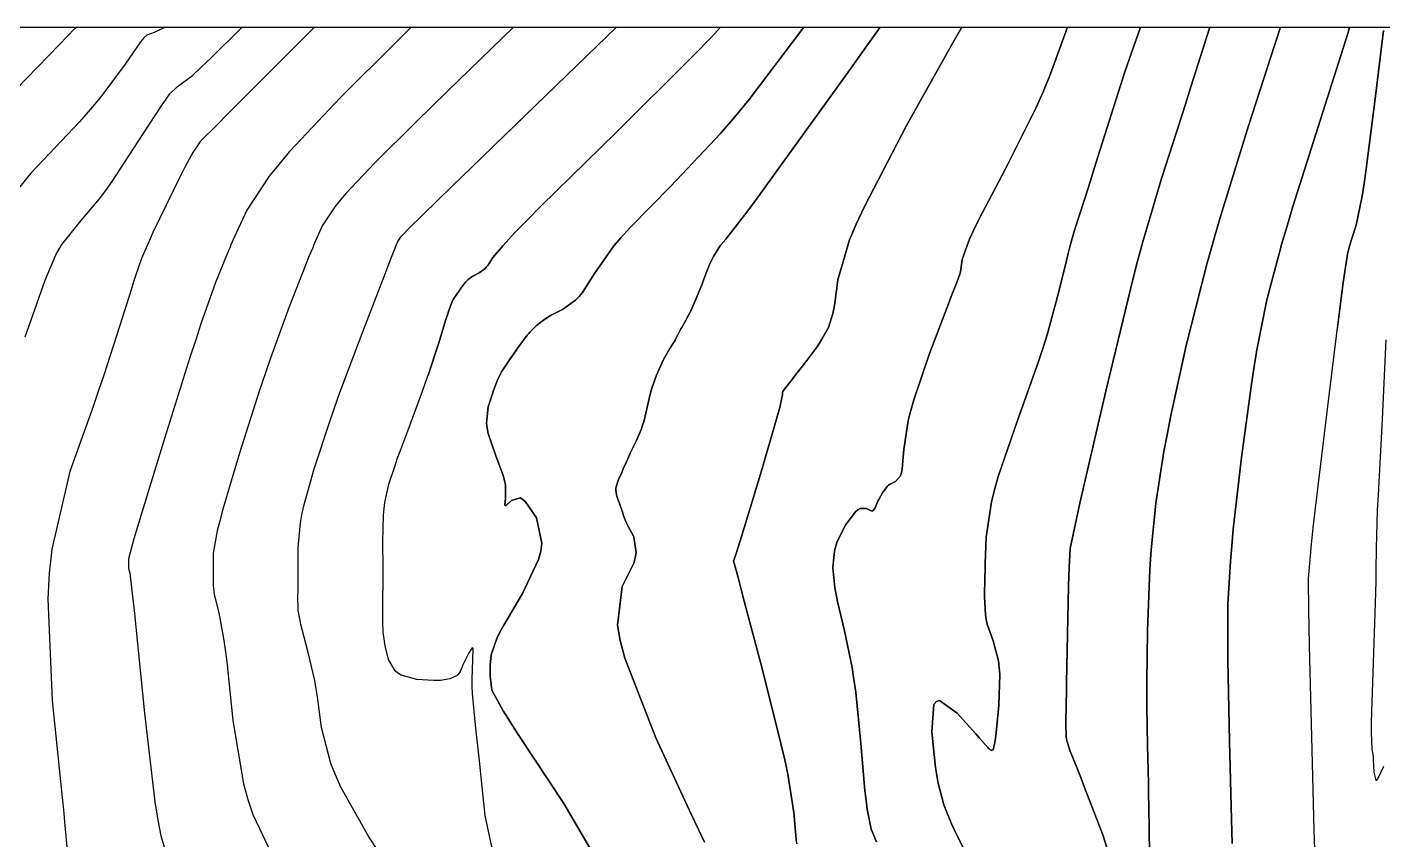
# Model space of a CAD drawing. Header units: metres. Extents: x 837117 to 838479, y 1189012 to 1191015.
# Drawn here: x 837795.2 to 837881.3, y 1190962.3 to 1191013.9 of the extents above; entities that cross this region are included whole.
import ezdxf

# ---------------------------------------------------------------- set-up
doc = ezdxf.new("R2010")
doc.units = ezdxf.units.M
doc.header["$LTSCALE"] = 0.3
for name, color, linetype in [('COTAS 10', 1, 'Continuous'), ('COTAS INT', 252, 'Continuous'), ('MARCO IMP', 130, 'Continuous')]:
    doc.layers.add(name, color=color, linetype=linetype)

msp = doc.modelspace()

# ---------------------------------------------------------------- linework, layer by layer
at = {"layer": 'COTAS 10'}
for points in [[(837795.083, 1190994.206), (837795.447, 1190995.224), (837796.351, 1190997.804), (837797.042, 1190999.413), (837797.272, 1190999.819), (837797.386, 1191000), (837797.518, 1191000.209), (837798.547, 1191001.473), (837799.811, 1191002.962), (837800.205, 1191003.492), (837800.619, 1191004.073), (837802.273, 1191006.601), (837803.738, 1191008.878), (837804.032, 1191009.301), (837804.278, 1191009.635), (837804.763, 1191010.095), (837805.708, 1191010.807), (837806.243, 1191011.301), (837806.898, 1191011.922), (837808.87, 1191013.872)], [(837824.755, 1190961.647), (837824.3, 1190963.83), (837824.061, 1190966.058), (837823.993, 1190966.678), (837823.925, 1190967.3), (837823.676, 1190969.559), (837823.496, 1190971.577), (837823.472, 1190972.047), (837823.459, 1190972.479), (837823.505, 1190973.719), (837823.535, 1190974.381), (837823.511, 1190974.449), (837823.474, 1190974.466), (837823.225, 1190974.111), (837822.941, 1190973.521), (837822.881, 1190973.39), (837822.83, 1190973.273), (837822.714, 1190972.971), (837822.575, 1190972.77), (837822.509, 1190972.718), (837822.432, 1190972.668), (837822.054, 1190972.498), (837821.457, 1190972.396), (837821.241, 1190972.388), (837821.004, 1190972.389), (837819.963, 1190972.467), (837818.965, 1190972.742), (837818.755, 1190972.868), (837818.574, 1190973.015), (837818.157, 1190973.725), (837817.966, 1190974.51), (837817.926, 1190974.704), (837817.893, 1190974.888), (837817.821, 1190975.469), (837817.799, 1190976.091), (837817.796, 1190976.3), (837817.795, 1190976.526), (837817.803, 1190977.478), (837817.814, 1190978.693), (837817.815, 1190979.085), (837817.814, 1190979.502), (837817.803, 1190981.208), (837817.847, 1190982.901), (837817.882, 1190983.309), (837817.927, 1190983.691), (837818.17, 1190984.853), (837818.571, 1190986.053), (837818.715, 1190986.459), (837818.875, 1190986.896), (837819.571, 1190988.743), (837820.321, 1190990.762), (837820.513, 1190991.309), (837820.7, 1190991.85), (837821.321, 1190993.76), (837821.804, 1190995.304), (837821.903, 1190995.615), (837821.988, 1190995.876), (837822.171, 1190996.395), (837822.271, 1190996.592), (837822.304, 1190996.648), (837822.339, 1190996.705), (837822.485, 1190996.921), (837822.636, 1190997.131), (837822.675, 1190997.185), (837822.712, 1190997.238), (837822.833, 1190997.414), (837822.96, 1190997.58), (837823.001, 1190997.627), (837823.043, 1190997.673), (837823.216, 1190997.845), (837823.437, 1190998.016), (837823.511, 1190998.063), (837823.589, 1190998.11), (837823.916, 1190998.279), (837824.267, 1190998.529), (837824.361, 1190998.628), (837824.453, 1190998.739), (837824.775, 1190999.246), (837825.441, 1191000), (837826.164, 1191000.819), (837826.928, 1191001.602), (837827.858, 1191002.536), (837832.587, 1191007.162), (837837.569, 1191012.108), (837838.657, 1191013.243), (837839.242, 1191013.872), (837838.657, 1191013.243), (837837.569, 1191012.108), (837832.587, 1191007.162), (837827.858, 1191002.536), (837826.928, 1191001.602), (837826.164, 1191000.819), (837825.441, 1191000), (837824.775, 1190999.246), (837824.453, 1190998.739), (837824.361, 1190998.628), (837824.267, 1190998.529), (837823.916, 1190998.279), (837823.589, 1190998.11), (837823.511, 1190998.063), (837823.437, 1190998.016), (837823.216, 1190997.845), (837823.043, 1190997.673), (837823.001, 1190997.627), (837822.96, 1190997.58), (837822.833, 1190997.414), (837822.712, 1190997.238), (837822.675, 1190997.185), (837822.636, 1190997.131), (837822.485, 1190996.921), (837822.339, 1190996.705), (837822.304, 1190996.648), (837822.271, 1190996.592), (837822.171, 1190996.395), (837821.988, 1190995.876), (837821.903, 1190995.615), (837821.804, 1190995.304), (837821.321, 1190993.76), (837820.7, 1190991.85)], [(837855.104, 1190960.874), (837854.275, 1190962.5), (837854.083, 1190962.904), (837853.906, 1190963.288), (837853.403, 1190964.505), (837853.045, 1190965.876), (837852.96, 1190966.358), (837852.882, 1190966.883), (837852.652, 1190969.145), (837852.784, 1190970.877), (837852.935, 1190971.067), (837853.135, 1190971.133), (837854.268, 1190970.326), (837855.45, 1190969.005), (837855.68, 1190968.746), (837855.868, 1190968.534), (837856.199, 1190968.154), (837856.257, 1190968.083), (837856.274, 1190968.065), (837856.291, 1190968.049), (837856.354, 1190967.997), (837856.424, 1190967.971), (837856.445, 1190967.97), (837856.467, 1190967.973), (837856.551, 1190968.005), (837856.659, 1190968.47), (837856.696, 1190968.744), (837856.735, 1190969.082), (837856.9, 1190970.829), (837856.957, 1190972.769), (837856.927, 1190973.228), (837856.879, 1190973.654), (837856.54, 1190974.913), (837856.171, 1190975.973), (837856.103, 1190976.274), (837856.05, 1190976.579), (837855.984, 1190977.707), (837856.019, 1190978.987), (837856.03, 1190979.388), (837856.042, 1190979.808), (837856.091, 1190981.493), (837856.429, 1190983.733), (837856.622, 1190984.504), (837856.86, 1190985.341), (837858.08, 1190988.905), (837859.396, 1190992.574), (837859.695, 1190993.476), (837859.964, 1190994.329), (837860.699, 1190997), (837861.191, 1190999.048), (837861.308, 1190999.509), (837861.416, 1190999.924), (837861.438, 1191000), (837861.735, 1191001.036), (837862.382, 1191003.063), (837862.696, 1191004.054), (837863.07, 1191005.232), (837864.906, 1191011.036), (837865.902, 1191013.872), (837864.906, 1191011.036), (837863.07, 1191005.232), (837862.696, 1191004.054), (837862.382, 1191003.063), (837861.735, 1191001.036), (837861.438, 1191000), (837861.416, 1190999.924), (837861.308, 1190999.509), (837861.191, 1190999.048), (837860.699, 1190997), (837859.964, 1190994.329), (837859.695, 1190993.476), (837859.396, 1190992.574), (837858.08, 1190988.905), (837856.86, 1190985.341), (837856.622, 1190984.504), (837856.429, 1190983.733), (837856.091, 1190981.493), (837856.042, 1190979.808), (837856.03, 1190979.388), (837856.019, 1190978.987), (837855.984, 1190977.707), (837856.05, 1190976.579), (837856.103, 1190976.274), (837856.171, 1190975.973), (837856.54, 1190974.913), (837856.879, 1190973.654), (837856.927, 1190973.228), (837856.957, 1190972.769), (837856.9, 1190970.829), (837856.735, 1190969.082), (837856.696, 1190968.744), (837856.659, 1190968.47), (837856.551, 1190968.005), (837856.467, 1190967.973), (837856.445, 1190967.97), (837856.424, 1190967.971), (837856.354, 1190967.997), (837856.291, 1190968.049), (837856.274, 1190968.065), (837856.257, 1190968.083), (837856.199, 1190968.154), (837855.868, 1190968.534), (837855.68, 1190968.746), (837855.45, 1190969.005), (837854.268, 1190970.326), (837853.135, 1190971.133), (837852.935, 1190971.067), (837852.784, 1190970.877), (837852.652, 1190969.145), (837852.882, 1190966.883), (837852.96, 1190966.358), (837853.045, 1190965.876), (837853.403, 1190964.505), (837853.906, 1190963.288), (837854.083, 1190962.904), (837854.275, 1190962.5), (837855.104, 1190960.874)], [(837881.47, 1190994.016), (837881.229, 1190988.984), (837880.977, 1190984.184), (837880.931, 1190983.217), (837880.895, 1190982.407), (837880.853, 1190980.789), (837880.842, 1190979.411), (837880.826, 1190978.751), (837880.805, 1190977.972), (837880.68, 1190974.153), (837880.566, 1190970.414), (837880.55, 1190969.684), (837880.543, 1190969.086), (837880.574, 1190968.03), (837880.643, 1190967.691), (837880.659, 1190967.545), (837880.673, 1190967.376), (837880.714, 1190966.581), (837880.83, 1190966.066), (837880.892, 1190966.075), (837880.967, 1190966.15), (837881.347, 1190966.967)]]:
    msp.add_lwpolyline(points, dxfattribs=at)
at = {"layer": 'COTAS INT'}
for points in [[(837803.994, 1191013.872), (837803.287, 1191013.535), (837802.807, 1191013.371), (837802.618, 1191013.184), (837802.406, 1191012.936), (837801.437, 1191011.527), (837799.835, 1191009.365), (837799.223, 1191008.642), (837798.538, 1191007.865), (837795.456, 1191004.608), (837792.237, 1191000.653)], [(837798.317, 1191013.872), (837798.242, 1191013.792), (837797.266, 1191012.768), (837792.365, 1191007.743)], [(837813.452, 1191013.872), (837812.928, 1191013.344), (837808.726, 1191009.124), (837807.923, 1191008.319), (837807.276, 1191007.673), (837806.24, 1191006.656), (837806.153, 1191006.549), (837806.045, 1191006.387), (837805.742, 1191005.908), (837805.254, 1191005.032), (837805.077, 1191004.692), (837804.883, 1191004.309), (837804.032, 1191002.572), (837803.206, 1191000.828), (837803.027, 1191000.44), (837802.87, 1191000.094), (837802.83, 1191000), (837802.484, 1190999.188), (837802.121, 1190998.138), (837801.978, 1190997.7), (837801.818, 1190997.199), (837801.086, 1190994.861), (837800.085, 1190991.778), (837799.755, 1190990.807), (837799.402, 1190989.786), (837797.935, 1190985.673), (837796.777, 1190980.74), (837796.62, 1190979.201), (837796.532, 1190977.586), (837796.805, 1190971.13), (837797.403, 1190965.37), (837797.521, 1190964.194), (837797.618, 1190963.201), (837797.796, 1190961.13)], [(837819.598, 1191013.872), (837819.515, 1191013.79), (837818.643, 1191012.926), (837815.117, 1191009.401), (837811.876, 1191005.968), (837811.185, 1191005.162), (837810.583, 1191004.418), (837809.154, 1191002.249), (837808.335, 1191000.473), (837808.128, 1191000), (837808.118, 1190999.976), (837807.905, 1190999.477), (837807.171, 1190997.656), (837806.248, 1190995.031), (837805.916, 1190994.025), (837805.551, 1190992.898), (837803.955, 1190987.821), (837802.498, 1190983.07), (837802.22, 1190982.149), (837801.996, 1190981.398), (837801.643, 1190980.111), (837801.644, 1190979.954), (837801.644, 1190979.879), (837801.643, 1190979.767), (837801.642, 1190979.679), (837801.642, 1190979.659), (837801.643, 1190979.639), (837801.645, 1190979.582), (837801.659, 1190979.499), (837801.667, 1190979.463), (837801.677, 1190979.422), (837801.728, 1190979.229), (837801.908, 1190977.723), (837802, 1190976.855), (837802.11, 1190975.791), (837802.66, 1190970.319), (837803.326, 1190964.686), (837803.51, 1190963.521), (837803.694, 1190962.527), (837804.355, 1190960.359)], [(837826.091, 1191013.872), (837821.881, 1191009.781), (837820.872, 1191008.795), (837819.944, 1191007.885), (837817.278, 1191005.241), (837815.471, 1191003.328), (837815.085, 1191002.878), (837814.75, 1191002.463), (837813.953, 1191001.254), (837813.402, 1191000), (837813.345, 1190999.87), (837813.128, 1190999.344), (837812.891, 1190998.757), (837811.859, 1190996.124), (837810.662, 1190992.852), (837810.321, 1190991.863), (837809.976, 1190990.837), (837808.693, 1190986.832), (837807.641, 1190983.277), (837807.441, 1190982.536), (837807.28, 1190981.899), (837807.029, 1190980.477), (837807.034, 1190979.803), (837807.034, 1190979.484), (837807.03, 1190979.004), (837807.026, 1190978.628), (837807.027, 1190978.539), (837807.028, 1190978.456), (837807.037, 1190978.211), (837807.099, 1190977.855), (837807.134, 1190977.703), (837807.176, 1190977.528), (837807.392, 1190976.7), (837807.69, 1190975.055), (837807.784, 1190974.365), (837807.883, 1190973.573), (837808.283, 1190969.865), (837808.956, 1190965.831), (837809.227, 1190964.834), (837809.535, 1190963.888), (837810.953, 1190960.903)], [(837818.672, 1190959.815), (837816.913, 1190962.465), (837815.14, 1190965.626), (837814.784, 1190966.4), (837814.488, 1190967.132), (837813.906, 1190969.411), (837813.656, 1190971.356), (837813.568, 1190971.875), (837813.472, 1190972.388), (837813.056, 1190974.171), (837812.675, 1190975.633), (837812.601, 1190975.943), (837812.539, 1190976.212), (837812.429, 1190976.84), (837812.413, 1190977.274), (837812.411, 1190977.42), (837812.41, 1190977.577), (837812.416, 1190978.241), (837812.424, 1190979.088), (837812.425, 1190979.362), (837812.424, 1190979.652), (837812.416, 1190980.842), (837812.564, 1190982.4), (837812.662, 1190982.922), (837812.784, 1190983.484), (837813.431, 1190985.843), (837814.401, 1190988.776), (837814.726, 1190989.7), (837815.076, 1190990.673), (837816.546, 1190994.592), (837817.876, 1190998.038), (837818.138, 1190998.713), (837818.355, 1190999.267), (837818.648, 1191000), (837818.752, 1191000.259), (837818.917, 1191000.508), (837818.986, 1191000.594), (837819.065, 1191000.687), (837819.438, 1191001.082), (837821.245, 1191002.844), (837822.229, 1191003.799), (837823.422, 1191004.956), (837829.477, 1191010.823), (837832.628, 1191013.872), (837829.477, 1191010.823), (837824.923, 1191006.411)], [(837838.218, 1190962.133), (837837.828, 1190962.945), (837837.368, 1190963.917), (837835.126, 1190968.763), (837833.156, 1190973.82), (837832.869, 1190974.926), (837832.692, 1190975.903), (837832.987, 1190978.367), (837833.722, 1190979.841), (837833.824, 1190980.194), (837833.881, 1190980.523), (837833.722, 1190981.515), (837833.356, 1190982.213), (837833.283, 1190982.358), (837833.223, 1190982.481), (837833.109, 1190982.751), (837833.064, 1190982.91), (837833.048, 1190982.964), (837833.029, 1190983.022), (837832.948, 1190983.268), (837832.845, 1190983.559), (837832.813, 1190983.645), (837832.78, 1190983.734), (837832.649, 1190984.076), (837832.58, 1190984.46), (837832.586, 1190984.575), (837832.603, 1190984.693), (837832.756, 1190985.153), (837832.963, 1190985.608), (837833.015, 1190985.723), (837833.064, 1190985.834), (837833.22, 1190986.195), (837833.405, 1190986.611), (837833.473, 1190986.756), (837833.548, 1190986.915), (837833.878, 1190987.596), (837834.21, 1190988.377), (837834.286, 1190988.598), (837834.356, 1190988.821), (837834.55, 1190989.647), (837834.737, 1190990.485), (837834.802, 1190990.717), (837834.873, 1190990.949), (837835.173, 1190991.785), (837835.507, 1190992.551), (837835.598, 1190992.738), (837835.689, 1190992.915), (837836.011, 1190993.465), (837836.288, 1190993.897), (837836.35, 1190994), (837836.406, 1190994.096), (837836.553, 1190994.383), (837836.68, 1190994.645), (837836.723, 1190994.725), (837836.769, 1190994.809), (837836.963, 1190995.143), (837837.204, 1190995.59), (837837.281, 1190995.745), (837837.361, 1190995.915), (837837.687, 1190996.645), (837837.992, 1190997.375), (837838.06, 1190997.546), (837838.121, 1190997.703), (837838.283, 1190998.155), (837838.431, 1190998.553), (837838.484, 1190998.675), (837838.542, 1190998.803), (837838.795, 1190999.309), (837839.09, 1190999.806), (837839.174, 1190999.929), (837839.227, 1191000), (837839.26, 1191000.044), (837839.58, 1191000.405), (837840.902, 1191002.132), (837841.618, 1191003.108), (837842.487, 1191004.3), (837846.893, 1191010.405), (837849.371, 1191013.872), (837846.893, 1191010.405), (837842.487, 1191004.3), (837841.618, 1191003.108), (837840.902, 1191002.132), (837839.58, 1191000.405), (837839.26, 1191000.044), (837839.227, 1191000), (837839.174, 1190999.929), (837839.09, 1190999.806), (837838.795, 1190999.309), (837838.542, 1190998.803), (837838.484, 1190998.675), (837838.431, 1190998.553), (837838.283, 1190998.155), (837838.121, 1190997.703), (837838.06, 1190997.546), (837837.992, 1190997.375), (837837.687, 1190996.645), (837837.361, 1190995.915), (837837.281, 1190995.745), (837837.204, 1190995.59), (837836.963, 1190995.143), (837836.769, 1190994.809), (837836.723, 1190994.725), (837836.68, 1190994.645), (837836.553, 1190994.383), (837836.406, 1190994.096), (837836.35, 1190994), (837836.288, 1190993.897), (837836.011, 1190993.465), (837835.689, 1190992.915), (837835.598, 1190992.738), (837835.507, 1190992.551), (837835.173, 1190991.785), (837834.873, 1190990.949), (837834.802, 1190990.717), (837834.737, 1190990.485), (837834.55, 1190989.647), (837834.356, 1190988.821), (837834.286, 1190988.598), (837834.21, 1190988.377), (837833.878, 1190987.596), (837833.548, 1190986.915), (837833.473, 1190986.756), (837833.405, 1190986.611), (837833.22, 1190986.195), (837833.064, 1190985.834), (837833.015, 1190985.723), (837832.963, 1190985.608), (837832.756, 1190985.153), (837832.603, 1190984.693), (837832.586, 1190984.575), (837832.58, 1190984.46), (837832.649, 1190984.076), (837832.78, 1190983.734), (837832.813, 1190983.645), (837832.845, 1190983.559), (837832.948, 1190983.268), (837833.029, 1190983.022), (837833.048, 1190982.964), (837833.064, 1190982.91), (837833.109, 1190982.751), (837833.223, 1190982.481), (837833.283, 1190982.358), (837833.356, 1190982.213), (837833.722, 1190981.515), (837833.881, 1190980.523), (837833.824, 1190980.194), (837833.722, 1190979.841), (837832.987, 1190978.367), (837832.692, 1190975.903), (837832.869, 1190974.926), (837833.156, 1190973.82), (837835.126, 1190968.763), (837837.368, 1190963.917), (837837.828, 1190962.945), (837838.218, 1190962.133)], [(837844.082, 1190962.02), (837844.047, 1190962.282), (837844.012, 1190962.585), (837843.886, 1190964.017), (837843.504, 1190966.441), (837843.308, 1190967.368), (837843.072, 1190968.407), (837841.894, 1190973.084), (837840.741, 1190977.43), (837840.521, 1190978.261), (837840.344, 1190978.929), (837840.063, 1190979.996), (837840.066, 1190980.009), (837840.067, 1190980.013), (837840.07, 1190980.018), (837840.081, 1190980.038), (837840.094, 1190980.062), (837840.097, 1190980.069), (837840.099, 1190980.075), (837840.105, 1190980.1), (837840.11, 1190980.127), (837840.113, 1190980.134), (837840.115, 1190980.142), (837840.126, 1190980.172), (837840.147, 1190980.224), (837840.155, 1190980.246), (837840.164, 1190980.27), (837840.207, 1190980.387), (837840.476, 1190981.253), (837840.628, 1190981.751), (837840.813, 1190982.361), (837841.762, 1190985.495), (837842.689, 1190988.62), (837842.861, 1190989.225), (837842.996, 1190989.716), (837843.178, 1190990.547), (837843.161, 1190990.657), (837843.171, 1190990.694), (837843.188, 1190990.734), (837843.3, 1190990.9), (837843.592, 1190991.265), (837843.721, 1190991.429), (837843.873, 1190991.621), (837844.596, 1190992.544), (837845.349, 1190993.563), (837845.519, 1190993.815), (837845.673, 1190994.055), (837846.091, 1190994.811), (837846.368, 1190995.683), (837846.434, 1190995.995), (837846.495, 1190996.339), (837846.674, 1190997.834), (837847.321, 1191000), (837847.429, 1191000.361), (837847.853, 1191001.355), (837848.371, 1191002.476), (837851.017, 1191007.586), (837853.9, 1191012.734), (837854.563, 1191013.872), (837853.9, 1191012.734), (837851.017, 1191007.586), (837848.371, 1191002.476), (837847.853, 1191001.355), (837847.429, 1191000.361), (837847.321, 1191000), (837846.674, 1190997.834), (837846.495, 1190996.339), (837846.434, 1190995.995), (837846.368, 1190995.683), (837846.091, 1190994.811), (837845.673, 1190994.055), (837845.519, 1190993.815), (837845.349, 1190993.563), (837844.596, 1190992.544), (837843.873, 1190991.621), (837843.721, 1190991.429), (837843.592, 1190991.265), (837843.3, 1190990.9), (837843.188, 1190990.734), (837843.171, 1190990.694), (837843.161, 1190990.657), (837843.178, 1190990.547), (837842.996, 1190989.716), (837842.861, 1190989.225), (837842.689, 1190988.62), (837841.762, 1190985.495), (837840.813, 1190982.361), (837840.628, 1190981.751), (837840.476, 1190981.253), (837840.207, 1190980.387), (837840.164, 1190980.27), (837840.155, 1190980.246), (837840.147, 1190980.224), (837840.126, 1190980.172), (837840.115, 1190980.142), (837840.113, 1190980.134), (837840.11, 1190980.127), (837840.105, 1190980.1), (837840.099, 1190980.075), (837840.097, 1190980.069), (837840.094, 1190980.062), (837840.081, 1190980.038), (837840.07, 1190980.018), (837840.067, 1190980.013), (837840.066, 1190980.009), (837840.063, 1190979.996), (837840.344, 1190978.929), (837840.521, 1190978.261), (837840.741, 1190977.43), (837841.894, 1190973.084), (837843.072, 1190968.407), (837843.308, 1190967.368), (837843.504, 1190966.441), (837843.886, 1190964.017), (837844.012, 1190962.585), (837844.047, 1190962.282), (837844.082, 1190962.02)], [(837849.136, 1190962.16), (837848.805, 1190962.959), (837848.542, 1190964.229), (837848.47, 1190964.777), (837848.397, 1190965.41), (837848.133, 1190968.408), (837847.815, 1190971.667), (837847.707, 1190972.465), (837847.591, 1190973.218), (837847.103, 1190975.56), (837846.659, 1190977.417), (837846.571, 1190977.864), (837846.499, 1190978.282), (837846.364, 1190979.549), (837846.469, 1190980.625), (837846.548, 1190980.922), (837846.649, 1190981.22), (837847.192, 1190982.291), (837847.808, 1190983.099), (837847.955, 1190983.23), (837848.092, 1190983.321), (837848.5, 1190983.317), (837848.791, 1190983.16), (837848.854, 1190983.155), (837848.91, 1190983.167), (837849.049, 1190983.351), (837849.176, 1190983.678), (837849.225, 1190983.781), (837849.279, 1190983.888), (837849.521, 1190984.32), (837849.818, 1190984.712), (837849.907, 1190984.794), (837849.998, 1190984.866), (837850.35, 1190985.028), (837850.655, 1190985.395), (837850.717, 1190985.594), (837850.769, 1190985.837), (837850.877, 1190987.067), (837851.15, 1190988.909), (837851.307, 1190989.537), (837851.498, 1190990.216), (837852.481, 1190993.096), (837853.491, 1190995.76), (837853.7, 1190996.303), (837853.879, 1190996.762), (837854.267, 1190997.719), (837854.429, 1190998.182), (837854.465, 1190998.329), (837854.498, 1190998.485), (837854.583, 1190999.12), (837854.892, 1191000), (837855.04, 1191000.422), (837855.307, 1191000.999), (837855.636, 1191001.67), (837857.329, 1191004.875), (837859.26, 1191008.732), (837859.737, 1191009.813), (837860.19, 1191010.9), (837861.259, 1191013.872), (837860.19, 1191010.9), (837859.737, 1191009.813), (837859.26, 1191008.732), (837857.329, 1191004.875), (837855.636, 1191001.67), (837855.307, 1191000.999), (837855.04, 1191000.422), (837854.892, 1191000), (837854.583, 1190999.12), (837854.498, 1190998.485), (837854.465, 1190998.329), (837854.429, 1190998.182), (837854.267, 1190997.719), (837853.879, 1190996.762), (837853.7, 1190996.303), (837853.491, 1190995.76), (837852.481, 1190993.096), (837851.498, 1190990.216), (837851.307, 1190989.537), (837851.15, 1190988.909), (837850.877, 1190987.067), (837850.769, 1190985.837), (837850.717, 1190985.594), (837850.655, 1190985.395), (837850.35, 1190985.028), (837849.998, 1190984.866), (837849.907, 1190984.794), (837849.818, 1190984.712), (837849.521, 1190984.32), (837849.279, 1190983.888), (837849.225, 1190983.781), (837849.176, 1190983.678), (837849.049, 1190983.351), (837848.91, 1190983.167), (837848.854, 1190983.155), (837848.791, 1190983.16), (837848.5, 1190983.317), (837848.092, 1190983.321), (837847.955, 1190983.23), (837847.808, 1190983.099), (837847.192, 1190982.291), (837846.649, 1190981.22), (837846.548, 1190980.922), (837846.469, 1190980.625), (837846.364, 1190979.549), (837846.499, 1190978.282), (837846.571, 1190977.864), (837846.659, 1190977.417), (837847.103, 1190975.56), (837847.591, 1190973.218), (837847.707, 1190972.465), (837847.815, 1190971.667), (837848.133, 1190968.408), (837848.397, 1190965.41), (837848.47, 1190964.777), (837848.542, 1190964.229), (837848.805, 1190962.959), (837849.136, 1190962.16)], [(837864.489, 1190959.439), (837863.497, 1190962.59), (837862.343, 1190965.61), (837862.101, 1190966.232), (837861.895, 1190966.762), (837861.431, 1190967.905), (837861.24, 1190968.497), (837861.206, 1190968.68), (837861.179, 1190968.871), (837861.149, 1190969.628), (837861.18, 1190970.996), (837861.191, 1190971.571), (837861.204, 1190972.232), (837861.261, 1190975.331), (837861.329, 1190978.389), (837861.348, 1190979.025), (837861.367, 1190979.568), (837861.44, 1190980.767), (837861.829, 1190982.666), (837862.048, 1190983.651), (837862.316, 1190984.834), (837863.686, 1190990.767), (837865.257, 1190997.245), (837865.652, 1190998.773), (837865.979, 1191000), (837866.029, 1191000.186), (837867.245, 1191004.326), (837868.406, 1191007.92), (837868.748, 1191008.988), (837869.1, 1191010.089), (837870.301, 1191013.872), (837869.1, 1191010.089), (837868.748, 1191008.988), (837868.406, 1191007.92), (837867.245, 1191004.326), (837866.029, 1191000.186), (837865.979, 1191000), (837865.652, 1190998.773), (837865.257, 1190997.245), (837863.686, 1190990.767), (837862.316, 1190984.834), (837862.048, 1190983.651), (837861.829, 1190982.666), (837861.44, 1190980.767), (837861.367, 1190979.568), (837861.348, 1190979.025), (837861.329, 1190978.389), (837861.261, 1190975.331), (837861.204, 1190972.232), (837861.191, 1190971.571), (837861.18, 1190970.996), (837861.149, 1190969.628), (837861.179, 1190968.871), (837861.206, 1190968.68), (837861.24, 1190968.497), (837861.431, 1190967.905), (837861.895, 1190966.762), (837862.101, 1190966.232), (837862.343, 1190965.61), (837863.497, 1190962.59), (837864.489, 1190959.439)], [(837866.474, 1190961.435), (837866.424, 1190964.396), (837866.409, 1190965.151), (837866.394, 1190965.879), (837866.337, 1190968.273), (837866.301, 1190970.735), (837866.3, 1190971.505), (837866.302, 1190972.313), (837866.341, 1190975.549), (837866.461, 1190978.914), (837866.514, 1190979.803), (837866.576, 1190980.673), (837866.872, 1190983.661), (837867.382, 1190986.939), (837867.579, 1190987.992), (837867.801, 1190989.108), (837868.8, 1190993.661), (837870.11, 1190998.821), (837870.438, 1191000), (837870.527, 1191000.319), (837870.968, 1191001.847), (837872.754, 1191007.615), (837874.429, 1191012.777), (837874.784, 1191013.872), (837874.429, 1191012.777), (837872.754, 1191007.615), (837870.968, 1191001.847), (837870.527, 1191000.319), (837870.438, 1191000), (837870.11, 1190998.821), (837868.8, 1190993.661), (837867.801, 1190989.108), (837867.579, 1190987.992), (837867.382, 1190986.939), (837866.872, 1190983.661), (837866.576, 1190980.673), (837866.514, 1190979.803), (837866.461, 1190978.914), (837866.341, 1190975.549), (837866.302, 1190972.313), (837866.3, 1190971.505), (837866.301, 1190970.735), (837866.337, 1190968.273), (837866.394, 1190965.879), (837866.409, 1190965.151), (837866.424, 1190964.396), (837866.474, 1190961.435)], [(837871.706, 1190962.05), (837871.675, 1190963.564), (837871.556, 1190968.547), (837871.463, 1190972.677), (837871.449, 1190973.653), (837871.44, 1190974.556), (837871.447, 1190977.213), (837871.603, 1190979.974), (837871.687, 1190980.942), (837871.788, 1190981.999), (837872.304, 1190986.556), (837872.936, 1190991.213), (837873.11, 1190992.334), (837873.285, 1190993.381), (837873.914, 1190996.556), (837874.825, 1190999.971), (837874.834, 1191000), (837875.177, 1191001.17), (837875.572, 1191002.479), (837879.049, 1191013.461), (837879.172, 1191013.872), (837879.049, 1191013.461), (837875.572, 1191002.479), (837875.177, 1191001.17), (837874.834, 1191000), (837874.825, 1190999.971), (837873.914, 1190996.556), (837873.285, 1190993.381), (837873.11, 1190992.334), (837872.936, 1190991.213), (837872.304, 1190986.556), (837871.788, 1190981.999), (837871.687, 1190980.942), (837871.603, 1190979.974), (837871.447, 1190977.213), (837871.44, 1190974.556), (837871.449, 1190973.653), (837871.463, 1190972.677), (837871.556, 1190968.547), (837871.675, 1190963.564), (837871.706, 1190962.05)], [(837876.962, 1190961.654), (837876.93, 1190962.908), (837876.774, 1190968.821), (837876.625, 1190974.619), (837876.598, 1190975.801), (837876.578, 1190976.8), (837876.553, 1190978.877), (837876.744, 1190981.033), (837876.859, 1190982.082), (837877.001, 1190983.326), (837877.737, 1190989.45), (837878.489, 1190995.486), (837878.641, 1190996.675), (837878.769, 1190997.655), (837879.028, 1190999.45), (837879.174, 1190999.995), (837879.175, 1191000), (837879.23, 1191000.187), (837879.293, 1191000.396), (837879.578, 1191001.297), (837879.966, 1191003.144), (837880.094, 1191003.949), (837880.231, 1191004.881), (837880.799, 1191009.311), (837881.328, 1191013.656)], [(837881.328, 1191013.656), (837880.799, 1191009.311), (837880.231, 1191004.881), (837880.094, 1191003.949), (837879.966, 1191003.144), (837879.578, 1191001.297), (837879.293, 1191000.396), (837879.23, 1191000.187), (837879.175, 1191000), (837879.174, 1190999.995), (837879.028, 1190999.45), (837878.769, 1190997.655), (837878.641, 1190996.675), (837878.489, 1190995.486), (837878.39, 1190994.695)], [(837832.573, 1190958.974), (837829.278, 1190964.579), (837826.426, 1190968.908), (837825.879, 1190969.763), (837825.437, 1190970.469), (837824.715, 1190971.779), (837824.679, 1190972.119), (837824.668, 1190972.214), (837824.658, 1190972.308), (837824.62, 1190972.653), (837824.606, 1190973.074), (837824.611, 1190973.216), (837824.62, 1190973.371), (837824.683, 1190974.023), (837825.039, 1190975.064), (837825.233, 1190975.463), (837825.468, 1190975.91), (837826.661, 1190977.925), (837827.688, 1190980.076), (837827.819, 1190980.609), (837827.882, 1190981.115), (837827.557, 1190982.714), (837826.851, 1190983.748), (837826.675, 1190983.897), (837826.508, 1190983.987), (837825.972, 1190983.815), (837825.618, 1190983.498), (837825.565, 1190983.496), (837825.532, 1190983.532), (837825.574, 1190983.971), (837825.532, 1190983.532), (837825.565, 1190983.496), (837825.618, 1190983.498), (837825.972, 1190983.815), (837826.508, 1190983.987), (837826.675, 1190983.897), (837826.851, 1190983.748), (837827.557, 1190982.714), (837827.882, 1190981.115), (837827.819, 1190980.609), (837827.688, 1190980.076), (837826.661, 1190977.925), (837825.468, 1190975.91), (837825.233, 1190975.463), (837825.039, 1190975.064), (837824.683, 1190974.023), (837824.62, 1190973.371), (837824.611, 1190973.216), (837824.606, 1190973.074), (837824.62, 1190972.653), (837824.658, 1190972.308), (837824.668, 1190972.214), (837824.679, 1190972.119), (837824.715, 1190971.779), (837825.437, 1190970.469), (837825.879, 1190969.763), (837826.426, 1190968.908), (837829.278, 1190964.579), (837832.573, 1190958.974)]]:
    msp.add_lwpolyline(points, dxfattribs=at)
msp.add_lwpolyline([(837825.574, 1190983.971), (837825.581, 1190984.806), (837825.526, 1190985.092), (837825.446, 1190985.401), (837824.952, 1190986.714), (837824.48, 1190988.075), (837824.415, 1190988.415), (837824.378, 1190988.738), (837824.48, 1190989.771), (837824.75, 1190990.603), (837824.819, 1190990.801), (837824.885, 1190990.984), (837825.104, 1190991.524), (837825.34, 1190991.986), (837825.417, 1190992.118), (837825.5, 1190992.253), (837825.844, 1190992.759), (837826.199, 1190993.254), (837826.289, 1190993.381), (837826.376, 1190993.505), (837826.662, 1190993.919), (837826.961, 1190994.31), (837827.056, 1190994.419), (837827.156, 1190994.529), (837827.562, 1190994.932), (837828.082, 1190995.335), (837828.255, 1190995.446), (837828.439, 1190995.557), (837829.207, 1190995.953), (837830.033, 1190996.541), (837830.254, 1190996.773), (837830.471, 1190997.035), (837831.229, 1190998.228), (837832.421, 1190999.924), (837832.485, 1191000), (837832.912, 1191000.503), (837833.473, 1191001.129), (837836.084, 1191003.784), (837839.235, 1191007.12), (837840.137, 1191008.176), (837841.053, 1191009.288), (837844.466, 1191013.784), (837844.528, 1191013.872), (837844.466, 1191013.784), (837841.053, 1191009.288), (837840.137, 1191008.176), (837839.235, 1191007.12), (837836.084, 1191003.784), (837833.473, 1191001.129), (837832.912, 1191000.503), (837832.485, 1191000), (837832.421, 1190999.924), (837831.229, 1190998.228), (837830.471, 1190997.035), (837830.254, 1190996.773), (837830.033, 1190996.541), (837829.207, 1190995.953), (837828.439, 1190995.557), (837828.255, 1190995.446), (837828.082, 1190995.335), (837827.562, 1190994.932), (837827.156, 1190994.529), (837827.056, 1190994.419), (837826.961, 1190994.31), (837826.662, 1190993.919), (837826.376, 1190993.505), (837826.289, 1190993.381), (837826.199, 1190993.254), (837825.844, 1190992.759), (837825.5, 1190992.253), (837825.417, 1190992.118), (837825.34, 1190991.986), (837825.104, 1190991.524), (837824.885, 1190990.984), (837824.819, 1190990.801), (837824.75, 1190990.603), (837824.48, 1190989.771), (837824.378, 1190988.738), (837824.415, 1190988.415), (837824.48, 1190988.075), (837824.952, 1190986.714), (837825.446, 1190985.401), (837825.526, 1190985.092), (837825.581, 1190984.806)], close=True, dxfattribs=at)
at = {"layer": 'MARCO IMP'}
msp.add_lwpolyline([(837116.514, 1189053.872), (837116.514, 1191013.872), (838476.514, 1191013.872), (838476.514, 1189053.872), (837116.514, 1189053.872)], dxfattribs=at)

doc.saveas('drawing.dxf')
